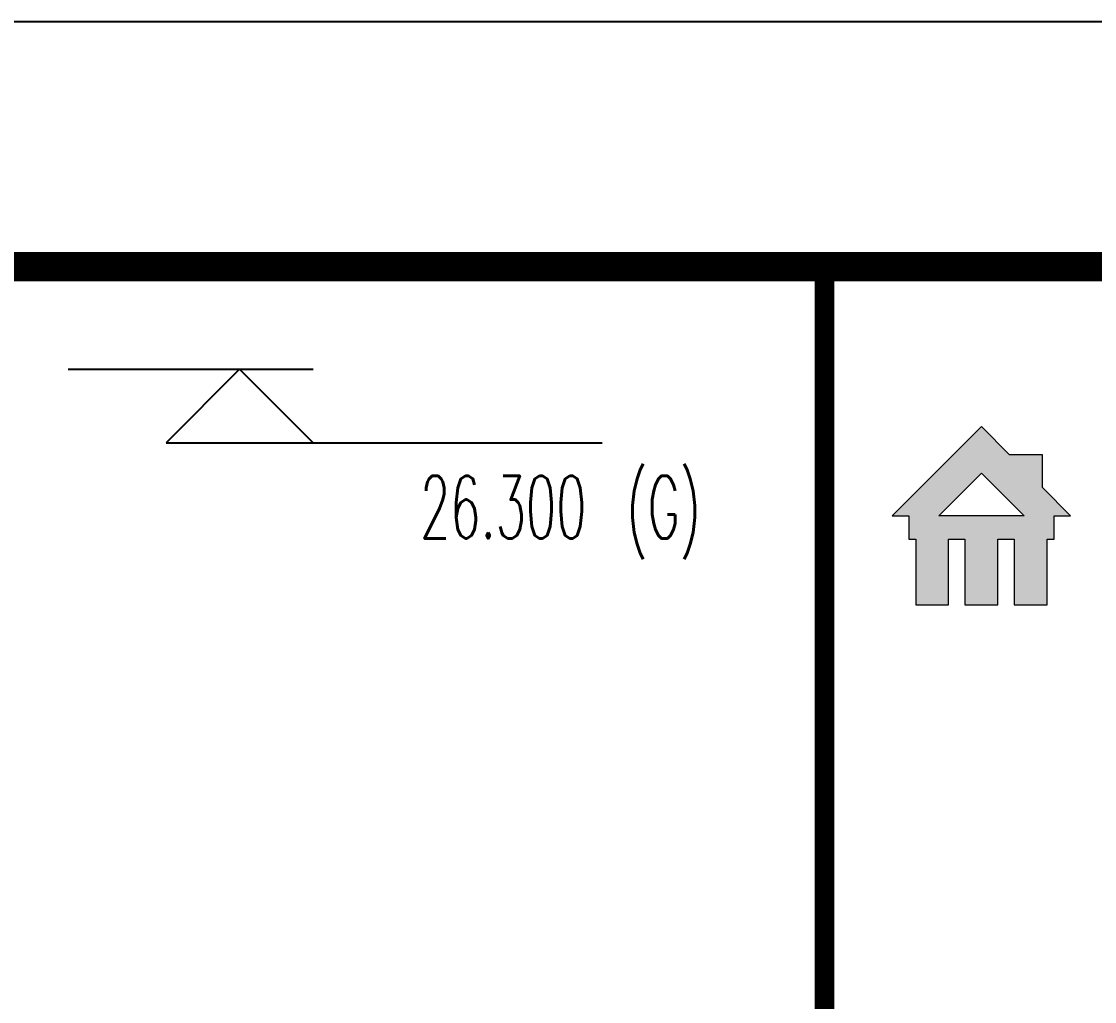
# Model space of a CAD drawing. Header units: millimetres. Extents: x 434053 to 1059003, y -2417481 to 936527.
# Drawn here: x 615463 to 617652, y -2227526 to -2225526 of the extents above; entities that cross this region are included whole.
import ezdxf

# ---------------------------------------------------------------- set-up
doc = ezdxf.new("R2010")
doc.units = ezdxf.units.MM
doc.header["$LTSCALE"] = 1000
doc.header["$MEASUREMENT"] = 0
for name, color, linetype in [('_U+56FE_U+5C42 1', 7, 'Continuous'), ('A-ANNO-TTLB', 7, 'Continuous'), ('DIM_ELEV', 3, 'Continuous'), ('PUB_TEXT', 7, 'Continuous'), ('TITLIN', 7, 'Continuous'), ('图框层', 3, 'Continuous')]:
    doc.layers.add(name, color=color, linetype=linetype)
doc.styles.add('_TCH_DIM', font='SIMPLEX.shx', dxfattribs={"width": 0.8, "height": 3, "bigfont": 'GBCBIG.shx'})

# ---------------------------------------------------------------- blocks, each defined once
blk = doc.blocks.new('asdfgafglogo2021h')
at = {"layer": '_U+56FE_U+5C42 1', "true_color": 0xd7000f}
h = blk.add_hatch(color=12, dxfattribs=at)
h.paths.add_polyline_path([(393429.7, -17635.6), (393496.6, -17635.6), (393381.8, -17520.8), (393381.8, -17386.9), (393247.9, -17386.9), (393133.1, -17272.1), (392769.5, -17635.6), (392836.5, -17635.6), (392836.5, -17731.3), (392865.2, -17731.3), (392865.2, -17999.2), (392999.2, -17999.2), (392999.2, -17731.3), (393066.1, -17731.3), (393066.1, -17999.2), (393200.1, -17999.2), (393200.1, -17731.3), (393267, -17731.3), (393267, -17999.2), (393401, -17999.2), (393401, -17731.3), (393429.7, -17731.3)])
h.paths.add_polyline_path([(393307.2, -17635.6), (392959, -17635.6), (393133.1, -17461.5)])
at = {"layer": '_U+56FE_U+5C42 1', "lineweight": 0}
for points in [[(393429.7, -17635.6), (393496.6, -17635.6), (393381.8, -17520.8), (393381.8, -17386.9), (393247.9, -17386.9), (393133.1, -17272.1), (392769.5, -17635.6), (392836.5, -17635.6), (392836.5, -17731.3), (392865.2, -17731.3), (392865.2, -17999.2), (392999.2, -17999.2), (392999.2, -17731.3), (393066.1, -17731.3), (393066.1, -17999.2), (393200.1, -17999.2), (393200.1, -17731.3), (393267, -17731.3), (393267, -17999.2), (393401, -17999.2), (393401, -17731.3), (393429.7, -17731.3), (393429.7, -17635.6)], [(393307.2, -17635.6), (392959, -17635.6), (393133.1, -17461.5), (393307.2, -17635.6)]]:
    blk.add_lwpolyline(points, dxfattribs=at)
at = {"layer": 'TITLIN', "const_width": 80}
blk.add_lwpolyline([(392492.5, -16619.2), (392492.5, -19768.5)], dxfattribs=at)
blk = doc.blocks.new('asdfgafg21GZ_LABEL3')
at = {"xscale": 0.01, "yscale": 0.01, "zscale": 0.01}
blk.add_blockref('asdfgafglogo2021h', (-3989.925, 166.192), dxfattribs=at)
blk = doc.blocks.new('asdfdfsdh')
at = {"layer": 'A-ANNO-TTLB'}
blk.add_lwpolyline([(0, 42050), (29700, 42050), (29700, 0), (0, 0)], close=True, dxfattribs=at)
at = {"layer": 'A-ANNO-TTLB', "const_width": 60}
blk.add_lwpolyline([(500, 40800), (500, 500), (29200, 500), (29200, 40800)], close=True, dxfattribs=at)
at = {"layer": '图框层', "xscale": 50.00000001002963, "yscale": 50.00000001002963, "zscale": 50.00000001002963, "rotation": 270}
blk.add_blockref('asdfgafg21GZ_LABEL3', (29200, 500), dxfattribs=at)
blk = doc.blocks.new('ASDFADFGAF')
blk.add_lwpolyline([(0, 28700), (12350, 28700), (12350, 0), (0, 0)], close=True)

msp = doc.modelspace()

# ---------------------------------------------------------------- linework, layer by layer
at = {"layer": 'DIM_ELEV'}
for p, q in [((615557.9, -2226235.7), (616057.9, -2226235.7)), ((615907.9, -2226235.7), (615757.9, -2226385.7)), ((615907.9, -2226235.7), (616057.9, -2226385.7)), ((615757.9, -2226385.7), (616647.4, -2226385.7))]:
    msp.add_line(p, q, dxfattribs=at)

# ---------------------------------------------------------------- block references
at = {"rotation": 90}
msp.add_blockref('asdfdfsdh', (620850.9, -2255226.3), dxfattribs=at)
msp.add_blockref('ASDFADFGAF', (604750.9, -2254726.3))

# ---------------------------------------------------------------- texts
at = {"layer": 'PUB_TEXT', "style": '_TCH_DIM', "width": 0.564706}
for s, p in [('(G)', (616697.4, -2226580.7)), ('26.300', (616275.9, -2226580.7))]:
    msp.add_text(s, height=127.5, dxfattribs=at).set_placement(p)

doc.saveas('drawing.dxf')
